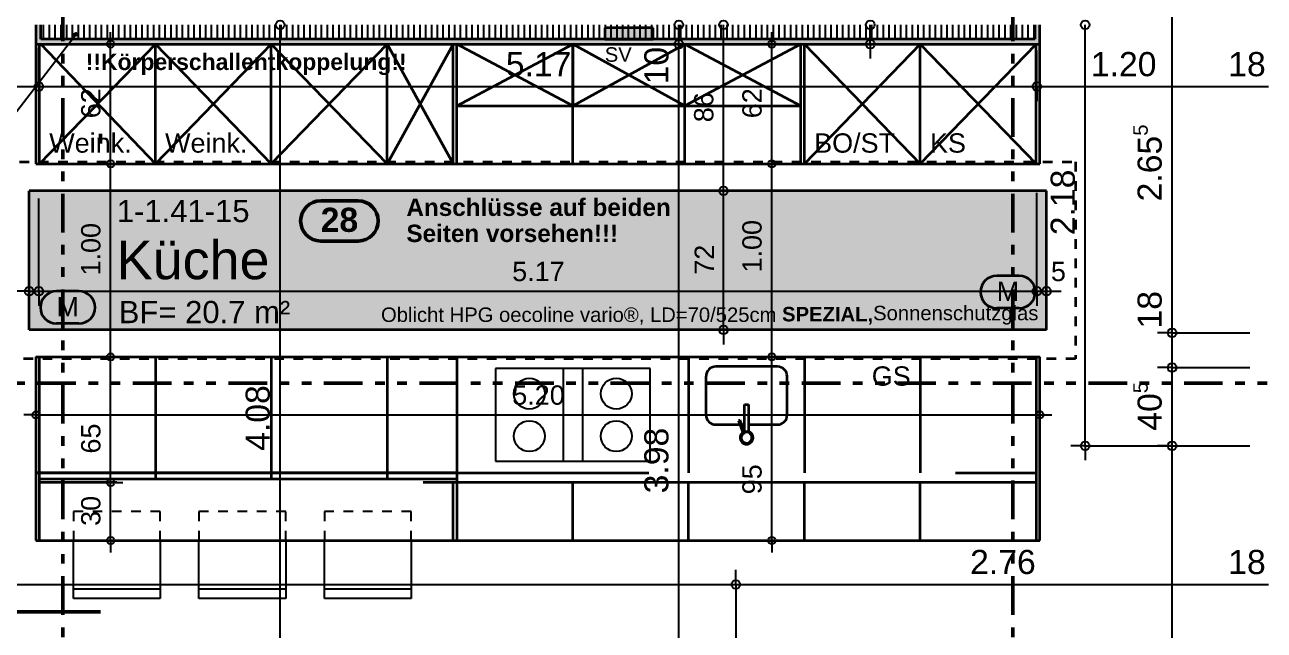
# Model space of a CAD drawing. Header units: centimetres. Extents: x 0.3 to 84.3, y 0.3 to 59.7.
# Drawn here: x 41.63 to 54.47, y 22.03 to 28.29 of the extents above; entities that cross this region are included whole.
import ezdxf

# ---------------------------------------------------------------- set-up
doc = ezdxf.new("R2010")
doc.units = ezdxf.units.CM
for name, pattern in [('AUSGEZOGEN', [0]), ('LINIE_17', [0.05, 0, -0.05]), ('LINIE_23', [0.79, 0.4, -0.13, 0, -0.13, 0, -0.13]), ('RAND', [44.45, 12.7, -6.35, 12.7, -6.35, 0, -6.35]), ('STRICHPUNKT', [25.4, 12.7, -6.35, 0, -6.35]), ('VERDECKT', [9.525, 6.35, -3.175])]:
    doc.linetypes.add(name, pattern=pattern)
for name, color, linetype, lineweight in [('Bauachsen grob', 7, 'RAND', 25), ('Decke', 7, 'AUSGEZOGEN', 35), ('Detailmasse', 7, 'AUSGEZOGEN', 25), ('Kueche', 7, 'AUSGEZOGEN', 25), ('Leichtbauwaende', 7, 'AUSGEZOGEN', 35), ('Raumbezeichnung', 7, 'AUSGEZOGEN', 35), ('Schnittbegrenzung', 7, 'AUSGEZOGEN', 25), ('Text Werkplan Ausfuehrung', 7, 'AUSGEZOGEN', 50), ('Vermassung Decke', 180, 'VERDECKT', 50), ('Werkplan- Ausfuehrungsmasse', 7, 'AUSGEZOGEN', 25)]:
    doc.layers.add(name, color=color, linetype=linetype, lineweight=lineweight)
for name, color, linetype, lineweight, true_color in [('Elektro Text', 7, 'AUSGEZOGEN', 35, 0x656565), ('Fachplaner Sanitaer', 7, 'AUSGEZOGEN', 35, 0x656565), ('Moebel', 7, 'AUSGEZOGEN', 25, 0xababab), ('Sanitaer Text', 7, 'AUSGEZOGEN', 35, 0x656565)]:
    doc.layers.add(name, color=color, linetype=linetype, lineweight=lineweight, true_color=true_color)
doc.styles.add('ARIAL', font='ARIAL.TTF')

msp = doc.modelspace()

# ---------------------------------------------------------------- hatches: boundary and pattern name
at = {"layer": 'Decke', "linetype": 'AUSGEZOGEN', "lineweight": 35, "true_color": 0xedf5de}
msp.add_hatch(color=7, dxfattribs=at).paths.add_polyline_path([(41.68, 26.574), (41.68, 25.134), (52.22, 25.134), (52.22, 26.574)])
at = {"layer": 'Fachplaner Sanitaer', "linetype": 'AUSGEZOGEN', "lineweight": 35, "true_color": 0xedf5de}
msp.add_hatch(color=7, dxfattribs=at).paths.add_polyline_path([(47.643, 28.264), (47.643, 28.144), (48.143, 28.144), (48.143, 28.264)])
at = {"layer": 'Leichtbauwaende', "linetype": 'AUSGEZOGEN', "lineweight": 25, "true_color": 0xc7c7c7}
for points in [[(41.8, 28.094), (41.8, 28.294), (41.75, 28.294), (41.75, 28.094)], [(52.1, 28.294), (52.1, 28.094), (52.15, 28.094), (52.15, 28.294)], [(41.8, 28.094), (52.1, 28.094), (52.1, 28.144), (41.8, 28.144)]]:
    msp.add_hatch(color=9, dxfattribs=at).paths.add_polyline_path(points)
at = {"layer": 'Text Werkplan Ausfuehrung', "linetype": 'AUSGEZOGEN', "lineweight": 25}
for points in [[(42.147, 28.196), (42.174, 28.185), (42.15, 28.203)], [(42.148, 28.188), (42.168, 28.18), (42.147, 28.196)], [(42.147, 28.196), (42.168, 28.18), (42.174, 28.185)], [(42.16, 28.179), (42.148, 28.188), (42.153, 28.182)], [(42.148, 28.188), (42.16, 28.179), (42.168, 28.18)], [(42.15, 28.203), (42.177, 28.192), (42.156, 28.208)], [(42.15, 28.203), (42.174, 28.185), (42.177, 28.192)], [(42.156, 28.208), (42.176, 28.2), (42.164, 28.209)], [(42.156, 28.208), (42.177, 28.192), (42.176, 28.2)], [(42.164, 28.209), (42.176, 28.2), (42.171, 28.206)]]:
    msp.add_hatch(color=7, dxfattribs=at).paths.add_polyline_path(points)

# ---------------------------------------------------------------- linework, layer by layer
at = {"layer": 'Bauachsen grob', "color": 32, "linetype": 'LINIE_23', "lineweight": 50, "true_color": 0xc36e14}
for p, q in [((42.03, 1.394), (42.03, 57.974)), ((51.87, 1.394), (51.87, 57.974)), ((21.964, 24.584), (72.416, 24.584))]:
    msp.add_line(p, q, dxfattribs=at)
at = {"layer": 'Decke', "color": 92, "linetype": 'LINIE_17', "lineweight": 35, "true_color": 0x00c600}
for p, q in [((41.38, 26.874), (52.52, 26.874)), ((52.52, 26.874), (52.52, 24.834)), ((52.52, 24.834), (41.38, 24.834))]:
    msp.add_line(p, q, dxfattribs=at)
at = {"layer": 'Decke', "color": 92, "linetype": 'RAND', "lineweight": 35, "true_color": 0x00c600}
for p, q in [((52.22, 26.574), (41.68, 26.574)), ((41.68, 25.134), (41.68, 26.574)), ((52.22, 25.134), (52.22, 26.574)), ((52.22, 25.134), (41.68, 25.134))]:
    msp.add_line(p, q, dxfattribs=at)
at = {"layer": 'Detailmasse', "color": 240, "linetype": 'AUSGEZOGEN', "lineweight": 25}
for q in [(50.394, 28.294), (50.244, 28.094), (50.544, 28.094), (50.394, 28.094), (50.394, 27.944)]:
    msp.add_line((50.394, 28.094), q, dxfattribs=at)
for centre in [(50.394, 28.294), (50.394, 28.094)]:
    msp.add_circle(centre, 0.045, dxfattribs=at)
at = {"layer": 'Elektro Text', "color": 40, "linetype": 'AUSGEZOGEN', "lineweight": 35}
for p, q in [((51.936, 25.694), (51.703, 25.694)), ((42.196, 25.534), (41.963, 25.534)), ((51.936, 25.361), (51.703, 25.361)), ((42.196, 25.201), (41.963, 25.201))]:
    msp.add_line(p, q, dxfattribs=at)
for centre, start, end in [((51.703, 25.527), 90, 270), ((51.936, 25.527), 270, 90), ((41.963, 25.367), 90, 270), ((42.196, 25.367), 270, 90)]:
    msp.add_arc(centre, 0.167, start, end, dxfattribs=at)
at = {"layer": 'Fachplaner Sanitaer', "color": 55, "linetype": 'VERDECKT', "lineweight": 35, "true_color": 0x91b44b}
for p, q in [((47.643, 28.264), (47.643, 28.144)), ((48.143, 28.264), (47.643, 28.264)), ((48.143, 28.144), (48.143, 28.264)), ((47.643, 28.144), (48.143, 28.144))]:
    msp.add_line(p, q, dxfattribs=at)
at = {"layer": 'Kueche', "color": 7, "linetype": 'AUSGEZOGEN', "lineweight": 35}
for p, q in [((41.75, 28.094), (41.75, 26.854)), ((41.788, 26.854), (41.788, 28.094)), ((42.988, 28.094), (41.788, 26.854)), ((41.8, 28.094), (42.988, 26.854)), ((42.988, 26.854), (42.988, 28.094)), ((44.188, 28.094), (42.988, 26.854)), ((42.988, 28.094), (44.188, 26.854)), ((44.188, 26.854), (44.188, 28.094)), ((45.388, 28.094), (44.188, 26.854)), ((44.188, 28.094), (45.388, 26.854)), ((45.388, 26.854), (45.388, 28.094)), ((46.074, 28.094), (45.388, 26.854)), ((45.388, 28.094), (46.074, 26.854)), ((46.074, 26.854), (46.074, 28.094)), ((46.112, 26.854), (46.112, 28.094)), ((49.674, 26.854), (49.674, 28.094)), ((49.712, 26.854), (49.712, 28.094)), ((49.712, 28.094), (50.912, 26.854)), ((50.912, 28.094), (49.712, 26.854)), ((50.912, 26.854), (50.912, 28.094)), ((50.912, 28.094), (52.112, 26.854)), ((50.912, 26.854), (52.112, 28.094)), ((52.112, 26.854), (52.112, 28.094)), ((52.15, 26.854), (52.15, 28.094)), ((41.75, 26.854), (52.15, 26.854)), ((41.75, 24.854), (52.15, 24.854)), ((41.75, 24.854), (41.75, 22.954)), ((52.15, 22.954), (52.15, 24.854)), ((48.692, 24.254), (48.692, 24.654)), ((49.432, 24.754), (48.792, 24.754)), ((49.532, 24.254), (49.532, 24.654)), ((49.092, 24.077), (49.092, 24.361)), ((49.092, 24.361), (49.132, 24.361)), ((49.132, 24.361), (49.132, 24.077)), ((48.792, 24.154), (49.042, 24.154)), ((49.046, 24.199), (49.028, 24.193)), ((49.028, 24.193), (49.076, 24.061)), ((49.094, 24.069), (49.046, 24.199)), ((49.063, 24.154), (49.092, 24.154)), ((49.132, 24.154), (49.432, 24.154)), ((49.432, 24.154), (49.432, 24.154)), ((49.076, 24.061), (49.094, 24.069)), ((49.091, 24.077), (49.092, 24.078)), ((49.095, 24.078), (49.092, 24.077)), ((49.132, 24.077), (49.129, 24.078)), ((46.112, 23.654), (41.75, 23.654)), ((46.112, 23.654), (46.112, 22.954)), ((41.75, 22.954), (52.15, 22.954))]:
    msp.add_line(p, q, dxfattribs=at)
at = {"layer": 'Kueche', "color": 7, "linetype": 'RAND', "lineweight": 35}
for p, q in [((47.312, 27.454), (46.112, 28.094)), ((46.112, 27.454), (47.312, 28.094)), ((48.474, 27.454), (47.312, 28.094)), ((47.312, 28.094), (47.312, 27.454)), ((47.312, 27.454), (48.474, 28.094)), ((48.474, 27.454), (48.474, 28.094)), ((48.474, 28.094), (49.674, 27.454)), ((49.674, 28.094), (48.474, 27.454)), ((46.112, 27.454), (49.674, 27.454))]:
    msp.add_line(p, q, dxfattribs=at)
at = {"layer": 'Kueche', "color": 7, "linetype": 'VERDECKT', "lineweight": 35}
for p, q in [((47.312, 26.854), (47.312, 28.094)), ((48.474, 26.854), (48.474, 28.094)), ((41.788, 22.954), (41.788, 24.854)), ((42.988, 24.854), (42.988, 23.592)), ((44.188, 24.854), (44.188, 23.592)), ((45.388, 24.854), (45.388, 23.592)), ((46.112, 24.854), (46.112, 23.654)), ((48.512, 24.854), (48.512, 23.654)), ((49.712, 24.854), (49.712, 23.654)), ((50.912, 24.854), (50.912, 23.654)), ((52.112, 24.854), (52.112, 22.954)), ((41.75, 23.654), (52.112, 23.654)), ((41.788, 23.592), (46.112, 23.592)), ((52.112, 23.554), (41.788, 23.554)), ((46.074, 22.954), (46.074, 23.554)), ((47.312, 22.954), (47.312, 23.554)), ((48.512, 22.954), (48.512, 23.554)), ((49.712, 22.954), (49.712, 23.554)), ((50.912, 22.954), (50.912, 23.554))]:
    msp.add_line(p, q, dxfattribs=at)
at = {"layer": 'Kueche', "color": 7, "linetype": 'AUSGEZOGEN', "lineweight": 25}
for p, q in [((46.512, 24.734), (46.512, 23.774)), ((48.112, 24.734), (46.512, 24.734)), ((47.212, 24.734), (47.212, 23.774)), ((47.412, 24.734), (47.412, 23.774)), ((48.112, 23.774), (48.112, 24.734)), ((48.112, 23.774), (48.112, 24.734)), ((46.512, 23.774), (48.112, 23.774))]:
    msp.add_line(p, q, dxfattribs=at)
for centre in [(46.862, 24.474), (47.762, 24.474), (46.862, 24.034), (47.762, 24.034)]:
    msp.add_circle(centre, 0.16, dxfattribs=at)
at = {"layer": 'Kueche', "color": 7, "linetype": 'AUSGEZOGEN', "lineweight": 35}
for centre, radius, start, end in [((48.792, 24.654), 0.1, 90, 180), ((49.432, 24.654), 0.1, 0.0001, 90), ((48.792, 24.254), 0.1, 180.0001, 270.0001), ((49.432, 24.254), 0.1, 270.0001, 0.0001), ((49.112, 24.019), 0.067, 127.3555, 72.6445), ((49.112, 24.019), 0.0564, 130.764, 110), ((49.112, 24.019), 0.067, 107.3555, 110), ((49.112, 24.033), 0.0476, 68.849, 111.151)]:
    msp.add_arc(centre, radius, start, end, dxfattribs=at)
at = {"layer": 'Leichtbauwaende', "color": 7, "linetype": 'AUSGEZOGEN', "lineweight": 35}
for p, q in [((41.75, 28.294), (41.75, 28.094)), ((41.8, 28.144), (41.8, 28.294)), ((52.1, 28.294), (52.1, 28.144)), ((52.15, 28.094), (52.15, 28.294)), ((52.1, 28.144), (41.8, 28.144)), ((41.75, 28.094), (41.8, 28.094)), ((41.8, 28.094), (52.1, 28.094)), ((52.1, 28.094), (52.15, 28.094))]:
    msp.add_line(p, q, dxfattribs=at)
at = {"layer": 'Leichtbauwaende', "color": 7, "linetype": 'AUSGEZOGEN', "lineweight": 25}
for p, q in [((41.8, 28.294), (41.8, 28.144)), ((41.83, 28.144), (41.83, 28.294)), ((41.89, 28.144), (41.89, 28.294)), ((41.95, 28.144), (41.95, 28.294)), ((42.01, 28.144), (42.01, 28.294)), ((42.07, 28.144), (42.07, 28.294)), ((42.13, 28.144), (42.13, 28.294)), ((42.19, 28.144), (42.19, 28.294)), ((42.25, 28.144), (42.25, 28.294)), ((42.31, 28.144), (42.31, 28.294)), ((42.37, 28.144), (42.37, 28.294)), ((42.43, 28.144), (42.43, 28.294)), ((42.49, 28.144), (42.49, 28.294)), ((42.55, 28.144), (42.55, 28.294)), ((42.61, 28.144), (42.61, 28.294)), ((42.67, 28.144), (42.67, 28.294)), ((42.73, 28.144), (42.73, 28.294)), ((42.79, 28.144), (42.79, 28.294)), ((42.85, 28.144), (42.85, 28.294)), ((42.91, 28.144), (42.91, 28.294)), ((42.97, 28.144), (42.97, 28.294)), ((43.03, 28.144), (43.03, 28.294)), ((43.09, 28.144), (43.09, 28.294)), ((43.15, 28.144), (43.15, 28.294)), ((43.21, 28.144), (43.21, 28.294)), ((43.27, 28.144), (43.27, 28.294)), ((43.33, 28.144), (43.33, 28.294)), ((43.39, 28.144), (43.39, 28.294)), ((43.45, 28.144), (43.45, 28.294)), ((43.51, 28.144), (43.51, 28.294)), ((43.57, 28.144), (43.57, 28.294)), ((43.63, 28.144), (43.63, 28.294)), ((43.69, 28.144), (43.69, 28.294)), ((43.75, 28.144), (43.75, 28.294)), ((43.81, 28.144), (43.81, 28.294)), ((43.87, 28.144), (43.87, 28.294)), ((43.93, 28.144), (43.93, 28.294)), ((43.99, 28.144), (43.99, 28.294)), ((44.05, 28.144), (44.05, 28.294)), ((44.11, 28.144), (44.11, 28.294)), ((44.17, 28.144), (44.17, 28.294)), ((44.23, 28.144), (44.23, 28.294)), ((44.29, 28.144), (44.29, 28.294)), ((44.35, 28.144), (44.35, 28.294)), ((44.41, 28.144), (44.41, 28.294)), ((44.47, 28.144), (44.47, 28.294)), ((44.53, 28.144), (44.53, 28.294)), ((44.59, 28.144), (44.59, 28.294)), ((44.65, 28.144), (44.65, 28.294)), ((44.71, 28.144), (44.71, 28.294)), ((44.77, 28.144), (44.77, 28.294)), ((44.83, 28.144), (44.83, 28.294)), ((44.89, 28.144), (44.89, 28.294)), ((44.95, 28.144), (44.95, 28.294)), ((45.01, 28.144), (45.01, 28.294)), ((45.07, 28.144), (45.07, 28.294)), ((45.13, 28.144), (45.13, 28.294)), ((45.19, 28.144), (45.19, 28.294)), ((45.25, 28.144), (45.25, 28.294)), ((45.31, 28.144), (45.31, 28.294)), ((45.37, 28.144), (45.37, 28.294)), ((45.43, 28.144), (45.43, 28.294)), ((45.49, 28.144), (45.49, 28.294)), ((45.55, 28.144), (45.55, 28.294)), ((45.61, 28.144), (45.61, 28.294)), ((45.67, 28.144), (45.67, 28.294)), ((45.73, 28.144), (45.73, 28.294)), ((45.79, 28.144), (45.79, 28.294)), ((45.85, 28.144), (45.85, 28.294)), ((45.91, 28.144), (45.91, 28.294)), ((45.97, 28.144), (45.97, 28.294)), ((46.03, 28.144), (46.03, 28.294)), ((46.09, 28.144), (46.09, 28.294)), ((46.15, 28.144), (46.15, 28.294)), ((46.21, 28.144), (46.21, 28.294)), ((46.27, 28.144), (46.27, 28.294)), ((46.33, 28.144), (46.33, 28.294)), ((46.39, 28.144), (46.39, 28.294)), ((46.45, 28.144), (46.45, 28.294)), ((46.51, 28.144), (46.51, 28.294)), ((46.57, 28.144), (46.57, 28.294)), ((46.63, 28.144), (46.63, 28.294)), ((46.69, 28.144), (46.69, 28.294)), ((46.75, 28.144), (46.75, 28.294)), ((46.81, 28.144), (46.81, 28.294)), ((46.87, 28.144), (46.87, 28.294)), ((46.93, 28.144), (46.93, 28.294)), ((46.99, 28.144), (46.99, 28.294)), ((47.05, 28.144), (47.05, 28.294)), ((47.11, 28.144), (47.11, 28.294)), ((47.17, 28.144), (47.17, 28.294)), ((47.23, 28.144), (47.23, 28.294)), ((47.29, 28.144), (47.29, 28.294)), ((47.35, 28.144), (47.35, 28.294)), ((47.41, 28.144), (47.41, 28.294)), ((47.47, 28.144), (47.47, 28.294)), ((47.53, 28.144), (47.53, 28.294)), ((47.59, 28.144), (47.59, 28.294)), ((47.65, 28.144), (47.65, 28.294)), ((47.71, 28.144), (47.71, 28.294)), ((47.77, 28.144), (47.77, 28.294)), ((47.83, 28.144), (47.83, 28.294)), ((47.89, 28.144), (47.89, 28.294)), ((47.95, 28.144), (47.95, 28.294)), ((48.01, 28.144), (48.01, 28.294)), ((48.07, 28.144), (48.07, 28.294)), ((48.13, 28.144), (48.13, 28.294)), ((48.19, 28.144), (48.19, 28.294)), ((48.25, 28.144), (48.25, 28.294)), ((48.31, 28.144), (48.31, 28.294)), ((48.37, 28.144), (48.37, 28.294)), ((48.43, 28.144), (48.43, 28.294)), ((48.49, 28.144), (48.49, 28.294)), ((48.55, 28.144), (48.55, 28.294)), ((48.61, 28.144), (48.61, 28.294)), ((48.67, 28.144), (48.67, 28.294)), ((48.73, 28.144), (48.73, 28.294)), ((48.79, 28.144), (48.79, 28.294)), ((48.85, 28.144), (48.85, 28.294)), ((48.91, 28.144), (48.91, 28.294)), ((48.97, 28.144), (48.97, 28.294)), ((49.03, 28.144), (49.03, 28.294)), ((49.09, 28.144), (49.09, 28.294)), ((49.15, 28.144), (49.15, 28.294)), ((49.21, 28.144), (49.21, 28.294)), ((49.27, 28.144), (49.27, 28.294)), ((49.33, 28.144), (49.33, 28.294)), ((49.39, 28.144), (49.39, 28.294)), ((49.45, 28.144), (49.45, 28.294)), ((49.51, 28.144), (49.51, 28.294)), ((49.57, 28.144), (49.57, 28.294)), ((49.63, 28.144), (49.63, 28.294)), ((49.69, 28.144), (49.69, 28.294)), ((49.75, 28.144), (49.75, 28.294)), ((49.81, 28.144), (49.81, 28.294)), ((49.87, 28.144), (49.87, 28.294)), ((49.93, 28.144), (49.93, 28.294)), ((49.99, 28.144), (49.99, 28.294)), ((50.05, 28.144), (50.05, 28.294)), ((50.11, 28.144), (50.11, 28.294)), ((50.17, 28.144), (50.17, 28.294)), ((50.23, 28.144), (50.23, 28.294)), ((50.29, 28.144), (50.29, 28.294)), ((50.35, 28.144), (50.35, 28.294)), ((50.41, 28.144), (50.41, 28.294)), ((50.47, 28.144), (50.47, 28.294)), ((50.53, 28.144), (50.53, 28.294)), ((50.59, 28.144), (50.59, 28.294)), ((50.65, 28.144), (50.65, 28.294)), ((50.71, 28.144), (50.71, 28.294)), ((50.77, 28.144), (50.77, 28.294)), ((50.83, 28.144), (50.83, 28.294)), ((50.89, 28.144), (50.89, 28.294)), ((50.95, 28.144), (50.95, 28.294)), ((51.01, 28.144), (51.01, 28.294)), ((51.07, 28.144), (51.07, 28.294)), ((51.13, 28.144), (51.13, 28.294)), ((51.19, 28.144), (51.19, 28.294)), ((51.25, 28.144), (51.25, 28.294)), ((51.31, 28.144), (51.31, 28.294)), ((51.37, 28.144), (51.37, 28.294)), ((51.43, 28.144), (51.43, 28.294)), ((51.49, 28.144), (51.49, 28.294)), ((51.55, 28.144), (51.55, 28.294)), ((51.61, 28.144), (51.61, 28.294)), ((51.67, 28.144), (51.67, 28.294)), ((51.73, 28.144), (51.73, 28.294)), ((51.79, 28.144), (51.79, 28.294)), ((51.85, 28.144), (51.85, 28.294)), ((51.91, 28.144), (51.91, 28.294)), ((51.97, 28.144), (51.97, 28.294)), ((52.03, 28.144), (52.03, 28.294)), ((52.09, 28.144), (52.09, 28.294)), ((52.1, 28.144), (52.1, 28.294)), ((41.8, 28.144), (52.1, 28.144))]:
    msp.add_line(p, q, dxfattribs=at)
at = {"layer": 'Moebel', "color": 253, "linetype": 'LINIE_17', "lineweight": 25, "true_color": 0xababab}
for p, q in [((43.038, 23.254), (42.138, 23.254)), ((42.138, 23.254), (42.138, 22.954)), ((43.038, 22.954), (43.038, 23.254)), ((44.338, 23.254), (43.438, 23.254)), ((43.438, 23.254), (43.438, 22.954)), ((44.338, 22.954), (44.338, 23.254)), ((45.638, 23.254), (44.738, 23.254)), ((44.738, 23.254), (44.738, 22.954)), ((45.638, 22.954), (45.638, 23.254))]:
    msp.add_line(p, q, dxfattribs=at)
at = {"layer": 'Moebel', "color": 253, "linetype": 'AUSGEZOGEN', "lineweight": 25, "true_color": 0xababab}
for p, q in [((42.138, 22.354), (42.138, 22.954)), ((43.038, 22.954), (43.038, 22.354)), ((43.438, 22.354), (43.438, 22.954)), ((44.338, 22.954), (44.338, 22.354)), ((44.738, 22.354), (44.738, 22.954)), ((45.638, 22.954), (45.638, 22.354)), ((42.138, 22.454), (43.038, 22.454)), ((43.038, 22.354), (42.138, 22.354)), ((43.438, 22.454), (44.338, 22.454)), ((44.338, 22.354), (43.438, 22.354)), ((44.738, 22.454), (45.638, 22.454)), ((45.638, 22.354), (44.738, 22.354))]:
    msp.add_line(p, q, dxfattribs=at)
at = {"layer": 'Schnittbegrenzung', "color": 14, "linetype": 'STRICHPUNKT', "lineweight": 50, "true_color": 0xb20000}
for p, q in [((42.42, 46.214), (42.42, 22.214)), ((42.42, 22.214), (39.42, 22.214))]:
    msp.add_line(p, q, dxfattribs=at)
at = {"layer": 'Text Werkplan Ausfuehrung', "color": 7, "linetype": 'AUSGEZOGEN', "lineweight": 25}
for p, q in [((41.38, 27.174), (42.162, 28.194)), ((42.15, 28.203), (42.15, 28.203)), ((42.153, 28.182), (42.153, 28.182)), ((42.171, 28.206), (42.171, 28.206)), ((42.174, 28.185), (42.174, 28.185))]:
    msp.add_line(p, q, dxfattribs=at)
at = {"layer": 'Text Werkplan Ausfuehrung', "color": 240, "linetype": 'AUSGEZOGEN', "lineweight": 50}
for p, q in [((45.088, 26.471), (44.7, 26.471)), ((45.088, 26.055), (44.7, 26.055))]:
    msp.add_line(p, q, dxfattribs=at)
at = {"layer": 'Text Werkplan Ausfuehrung', "color": 7, "linetype": 'AUSGEZOGEN', "lineweight": 25}
msp.add_circle((42.162, 28.194), 0.015, dxfattribs=at)
at = {"layer": 'Text Werkplan Ausfuehrung', "color": 240, "linetype": 'AUSGEZOGEN', "lineweight": 50}
for centre, start, end in [((44.7, 26.263), 90, 270), ((45.088, 26.263), 270, 90)]:
    msp.add_arc(centre, 0.208, start, end, dxfattribs=at)
at = {"layer": 'Vermassung Decke', "color": 92, "linetype": 'AUSGEZOGEN', "lineweight": 25, "true_color": 0x00c600}
for p, q in [((48.874, 26.574), (48.874, 28.294)), ((48.874, 26.574), (48.724, 26.574)), ((48.874, 26.574), (49.024, 26.574)), ((48.874, 26.574), (48.874, 26.574)), ((48.874, 25.134), (48.874, 26.574)), ((41.68, 25.534), (41.68, 25.684)), ((41.78, 25.534), (41.78, 25.684)), ((52.12, 25.534), (52.12, 25.684)), ((52.22, 25.534), (52.22, 25.684)), ((41.68, 25.534), (41.53, 25.534)), ((41.68, 25.534), (41.68, 25.384)), ((41.68, 25.534), (41.68, 25.534)), ((41.68, 25.534), (41.78, 25.534)), ((41.78, 25.534), (41.78, 25.384)), ((41.78, 25.534), (52.12, 25.534)), ((52.12, 25.534), (52.12, 25.384)), ((52.12, 25.534), (52.22, 25.534)), ((52.22, 25.534), (52.22, 25.384)), ((52.22, 25.534), (52.22, 25.534)), ((52.22, 25.534), (52.37, 25.534)), ((48.874, 25.134), (48.724, 25.134)), ((48.874, 25.134), (49.024, 25.134)), ((48.874, 25.134), (48.874, 25.134)), ((48.874, 25.134), (48.874, 24.984))]:
    msp.add_line(p, q, dxfattribs=at)
for points in [[(41.78, 25.534), (41.78, 25.604), (41.78, 25.604), (41.78, 25.604), (41.78, 25.604), (41.78, 26.494)], [(52.12, 25.534), (52.12, 25.604), (52.12, 25.604), (52.12, 26.554)]]:
    msp.add_lwpolyline(points, dxfattribs=at)
for centre in [(48.874, 28.294), (48.874, 26.574), (41.68, 25.534), (41.78, 25.534), (52.12, 25.534), (52.22, 25.534), (48.874, 25.134)]:
    msp.add_circle(centre, 0.045, dxfattribs=at)
at = {"layer": 'Werkplan- Ausfuehrungsmasse', "color": 7, "linetype": 'AUSGEZOGEN', "lineweight": 25}
for p, q in [((53.52, 25.104), (53.52, 30.414)), ((44.28, 20.134), (44.28, 28.294)), ((48.41, 28.094), (48.41, 28.294)), ((48.41, 28.094), (48.26, 28.094)), ((48.41, 28.094), (48.56, 28.094)), ((48.41, 28.094), (48.41, 28.094)), ((48.41, 20.134), (48.41, 28.094)), ((41.78, 27.654), (41.78, 27.804)), ((52.12, 27.654), (52.12, 27.804)), ((38.56, 27.654), (41.78, 27.654)), ((41.78, 27.654), (41.78, 27.504)), ((41.78, 27.654), (52.12, 27.654)), ((52.12, 27.654), (52.12, 27.504)), ((52.12, 27.654), (54.52, 27.654)), ((53.52, 25.104), (53.37, 25.104)), ((53.52, 25.104), (53.67, 25.104)), ((53.52, 24.744), (53.52, 25.104)), ((53.52, 24.744), (53.37, 24.744)), ((53.52, 24.744), (53.67, 24.744)), ((53.52, 23.934), (53.52, 24.744)), ((52.62, 23.934), (52.47, 23.934)), ((52.62, 23.934), (52.77, 23.934)), ((52.62, 23.934), (54.327, 23.934)), ((52.62, 23.934), (52.62, 23.784)), ((53.52, 23.934), (53.37, 23.934)), ((53.52, 23.934), (53.67, 23.934)), ((49, 22.499), (49, 22.649)), ((32.01, 22.499), (49, 22.499)), ((49, 22.499), (49, 22.349)), ((49, 22.499), (49, 21.299)), ((49, 22.499), (54.52, 22.499))]:
    msp.add_line(p, q, dxfattribs=at)
at = {"layer": 'Werkplan- Ausfuehrungsmasse', "color": 253, "linetype": 'AUSGEZOGEN', "lineweight": 25, "true_color": 0xa0a0a0}
for p, q in [((42.524, 28.094), (42.524, 28.219)), ((49.374, 28.094), (49.374, 28.219)), ((42.524, 28.094), (42.399, 28.094)), ((42.524, 28.094), (42.649, 28.094)), ((42.524, 28.094), (42.524, 28.094)), ((42.524, 26.854), (42.524, 28.094)), ((49.374, 28.094), (49.249, 28.094)), ((49.374, 28.094), (49.499, 28.094)), ((49.374, 28.094), (49.374, 28.094)), ((49.374, 26.854), (49.374, 28.094)), ((42.524, 26.854), (42.399, 26.854)), ((42.524, 26.854), (42.649, 26.854)), ((42.524, 26.854), (42.524, 26.854)), ((42.524, 24.854), (42.524, 26.854)), ((49.374, 26.854), (49.249, 26.854)), ((49.374, 26.854), (49.499, 26.854)), ((49.374, 26.854), (49.374, 26.854)), ((49.374, 24.854), (49.374, 26.854)), ((42.524, 24.854), (42.399, 24.854)), ((42.524, 24.854), (42.649, 24.854)), ((42.524, 24.854), (42.524, 24.854)), ((42.524, 23.554), (42.524, 24.854)), ((49.374, 24.854), (49.249, 24.854)), ((49.374, 24.854), (49.499, 24.854)), ((49.374, 24.854), (49.374, 24.854)), ((49.374, 22.954), (49.374, 24.854)), ((41.75, 24.254), (41.75, 24.379)), ((52.15, 24.254), (52.15, 24.379)), ((41.75, 24.254), (41.625, 24.254)), ((41.75, 24.254), (41.75, 24.129)), ((41.75, 24.254), (41.75, 24.254)), ((52.15, 24.254), (52.15, 24.129)), ((52.15, 24.254), (52.15, 24.254)), ((52.15, 24.254), (52.275, 24.254)), ((42.524, 23.554), (42.399, 23.554)), ((42.524, 23.554), (42.649, 23.554)), ((42.524, 23.554), (42.524, 23.554)), ((42.524, 22.954), (42.524, 23.554)), ((42.524, 22.954), (42.399, 22.954)), ((42.524, 22.954), (42.649, 22.954)), ((42.524, 22.954), (42.524, 22.954)), ((42.524, 22.954), (42.524, 22.829)), ((49.374, 22.954), (49.249, 22.954)), ((49.374, 22.954), (49.499, 22.954)), ((49.374, 22.954), (49.374, 22.954)), ((49.374, 22.954), (49.374, 22.829))]:
    msp.add_line(p, q, dxfattribs=at)
at = {"layer": 'Werkplan- Ausfuehrungsmasse', "color": 7, "linetype": 'AUSGEZOGEN', "lineweight": 25}
for points in [[(52.62, 23.934), (52.62, 26.664), (52.62, 26.664), (52.62, 28.294)], [(41.78, 27.654), (41.78, 27.721), (41.78, 27.721), (41.78, 27.724), (41.78, 27.724), (41.78, 27.725), (41.78, 27.725), (41.78, 27.731), (41.78, 27.731), (41.78, 27.731), (41.78, 27.731), (41.78, 28.054)], [(52.12, 27.654), (52.12, 27.717), (52.12, 27.717), (52.12, 27.718), (52.12, 27.718), (52.12, 27.731), (52.12, 27.731), (52.12, 27.731), (52.12, 27.731), (52.12, 28.029)], [(53.52, 25.104), (53.69, 25.104), (53.69, 25.104), (54.327, 25.104)], [(53.52, 24.744), (53.684, 24.744), (53.684, 24.744), (54.327, 24.744)], [(53.52, 23.934), (53.671, 23.934), (53.671, 23.934), (54.327, 23.934)], [(53.52, 12.074), (53.52, 15.846), (53.52, 15.846), (53.52, 23.934)]]:
    msp.add_lwpolyline(points, dxfattribs=at)
at = {"layer": 'Werkplan- Ausfuehrungsmasse', "color": 253, "linetype": 'AUSGEZOGEN', "lineweight": 25, "true_color": 0xa0a0a0}
msp.add_lwpolyline([(41.75, 24.254), (46.413, 24.254), (46.413, 24.254), (52.15, 24.254)], dxfattribs=at)
at = {"layer": 'Werkplan- Ausfuehrungsmasse', "color": 7, "linetype": 'AUSGEZOGEN', "lineweight": 25}
for centre in [(44.28, 28.294), (48.41, 28.294), (52.62, 28.294), (48.41, 28.094), (41.78, 27.654), (52.12, 27.654), (53.52, 25.104), (53.52, 24.744), (52.62, 23.934), (53.52, 23.934), (49, 22.499)]:
    msp.add_circle(centre, 0.045, dxfattribs=at)
at = {"layer": 'Werkplan- Ausfuehrungsmasse', "color": 253, "linetype": 'AUSGEZOGEN', "lineweight": 25, "true_color": 0xa0a0a0}
for centre in [(42.524, 28.094), (49.374, 28.094), (42.524, 26.854), (49.374, 26.854), (42.524, 24.854), (49.374, 24.854), (41.75, 24.254), (52.15, 24.254), (42.524, 23.554), (42.524, 22.954), (49.374, 22.954)]:
    msp.add_circle(centre, 0.0375, dxfattribs=at)

# ---------------------------------------------------------------- texts
at = {"layer": 'Elektro Text', "color": 40, "linetype": 'AUSGEZOGEN', "lineweight": 35, "char_height": 0.2, "width": 0.1, "attachment_point": 7, "style": 'ARIAL'}
for insert in [(51.703, 25.434), (41.963, 25.274)]:
    msp.add_mtext('M', dxfattribs=dict(at, insert=insert))
at = {"layer": 'Raumbezeichnung', "color": 7, "linetype": 'AUSGEZOGEN', "lineweight": 50, "char_height": 0.23, "width": 0.115, "attachment_point": 7, "style": 'ARIAL'}
for s, insert in [('1-1.41-15', (42.588, 26.247)), ('BF=\\~20.7\\~m²', (42.608, 25.201))]:
    msp.add_mtext(s, dxfattribs=dict(at, insert=insert))
at = {"layer": 'Raumbezeichnung', "color": 7, "linetype": 'AUSGEZOGEN', "lineweight": 35, "insert": (42.586, 25.654), "char_height": 0.4, "width": 0.2, "attachment_point": 7, "style": 'ARIAL'}
msp.add_mtext('Küche', dxfattribs=at)
at = {"layer": 'Sanitaer Text', "color": 55, "linetype": 'AUSGEZOGEN', "lineweight": 25, "true_color": 0x91b44b, "insert": (47.643, 27.909), "char_height": 0.15, "width": 0.075, "attachment_point": 7, "style": 'ARIAL'}
msp.add_mtext('SV', dxfattribs=at)
at = {"layer": 'Text Werkplan Ausfuehrung', "color": 240, "linetype": 'AUSGEZOGEN', "lineweight": 35, "attachment_point": 7, "style": 'ARIAL'}
for s, insert, char_height, width in [('\\fArial|i0|b1|c0|p0;!!Körperschallentkoppelung!!', (42.266, 27.773), 0.17, 0.085), ('\\fArial|i0|b1|c0|p0;Anschlüsse\\~auf\\~beiden', (45.588, 26.312), 0.18, 0.09), ('\\fArial|i0|b1|c0|p0;Seiten\\~vorsehen!!!', (45.588, 26.042), 0.18, 0.09)]:
    msp.add_mtext(s, dxfattribs=dict(at, insert=insert, char_height=char_height, width=width))
at = {"layer": 'Text Werkplan Ausfuehrung', "color": 7, "linetype": 'AUSGEZOGEN', "lineweight": 35, "char_height": 0.2, "width": 0.1, "attachment_point": 7, "style": 'ARIAL'}
for s, insert in [('Weink.', (41.888, 26.967)), ('Weink.', (43.088, 26.967)), ('BO/ST', (49.812, 26.967)), ('KS', (51.012, 26.967)), ('GS', (50.409, 24.554))]:
    msp.add_mtext(s, dxfattribs=dict(at, insert=insert))
at = {"layer": 'Text Werkplan Ausfuehrung', "color": 240, "linetype": 'AUSGEZOGEN', "lineweight": 50, "insert": (44.7, 26.146), "char_height": 0.25, "width": 0.125, "attachment_point": 7, "style": 'ARIAL'}
msp.add_mtext('\\fArial|i0|b1|c0|p0;28', dxfattribs=at)
at = {"layer": 'Text Werkplan Ausfuehrung', "color": 7, "linetype": 'AUSGEZOGEN', "lineweight": 25, "char_height": 0.15, "width": 0.075, "attachment_point": 7, "style": 'ARIAL'}
for s, insert in [('Oblicht\\~HPG\\~oecoline\\~vario®,\\~LD=70/525cm\\~', (45.325, 25.189)), ('\\fArial|i0|b1|c0|p0;SPEZIAL,', (49.48, 25.189)), ('\\~Sonnenschutzglas', (50.423, 25.189))]:
    msp.add_mtext(s, dxfattribs=dict(at, insert=insert))
at = {"layer": 'Vermassung Decke', "color": 92, "linetype": 'AUSGEZOGEN', "lineweight": 35, "true_color": 0x00c600, "char_height": 0.2, "width": 0.1, "attachment_point": 7, "rotation": 90, "style": 'ARIAL'}
for s, insert in [('86', (48.771, 27.285)), ('72', (48.774, 25.706))]:
    msp.add_mtext(s, dxfattribs=dict(at, insert=insert))
at = {"layer": 'Vermassung Decke', "color": 92, "linetype": 'AUSGEZOGEN', "lineweight": 35, "true_color": 0x00c600, "char_height": 0.2, "width": 0.1, "attachment_point": 7, "style": 'ARIAL'}
for s, insert in [('5.17', (46.684, 25.637)), ('5', (52.265, 25.637))]:
    msp.add_mtext(s, dxfattribs=dict(at, insert=insert))
at = {"layer": 'Werkplan- Ausfuehrungsmasse', "color": 7, "linetype": 'AUSGEZOGEN', "lineweight": 50, "char_height": 0.25, "width": 0.125, "attachment_point": 7, "style": 'ARIAL'}
for s, insert in [('5.17', (46.618, 27.758)), ('1.20', (52.679, 27.758)), ('18', (54.102, 27.758)), ('2.76', (51.428, 22.603)), ('18', (54.102, 22.603))]:
    msp.add_mtext(s, dxfattribs=dict(at, insert=insert))
at = {"layer": 'Werkplan- Ausfuehrungsmasse', "color": 7, "linetype": 'AUSGEZOGEN', "lineweight": 50, "attachment_point": 7, "rotation": 90, "style": 'ARIAL'}
for s, insert, char_height, width in [('10', (48.306, 27.677), 0.25, 0.125), ('5', (53.27, 27.145), 0.15, 0.075), ('2.65', (53.416, 26.465), 0.25, 0.125), ('2.18', (52.516, 26.115), 0.25, 0.125), ('18', (53.416, 25.149), 0.25, 0.125), ('4.08', (44.176, 23.882), 0.25, 0.125), ('5', (53.27, 24.479), 0.15, 0.075), ('40', (53.416, 24.091), 0.25, 0.125), ('3.98', (48.306, 23.442), 0.25, 0.125)]:
    msp.add_mtext(s, dxfattribs=dict(at, insert=insert, char_height=char_height, width=width))
at = {"layer": 'Werkplan- Ausfuehrungsmasse', "color": 253, "linetype": 'AUSGEZOGEN', "lineweight": 35, "true_color": 0xa0a0a0, "char_height": 0.2, "width": 0.1, "attachment_point": 7, "rotation": 90, "style": 'ARIAL'}
for s, insert in [('62', (42.421, 27.326)), ('62', (49.271, 27.326)), ('1.00', (42.421, 25.698)), ('1.00', (49.271, 25.729)), ('65', (42.421, 23.854)), ('95', (49.271, 23.432)), ('30', (42.421, 23.105))]:
    msp.add_mtext(s, dxfattribs=dict(at, insert=insert))
at = {"layer": 'Werkplan- Ausfuehrungsmasse', "color": 253, "linetype": 'AUSGEZOGEN', "lineweight": 35, "true_color": 0xa0a0a0, "insert": (46.685, 24.357), "char_height": 0.2, "width": 0.1, "attachment_point": 7, "style": 'ARIAL'}
msp.add_mtext('5.20', dxfattribs=at)

doc.saveas('drawing.dxf')
